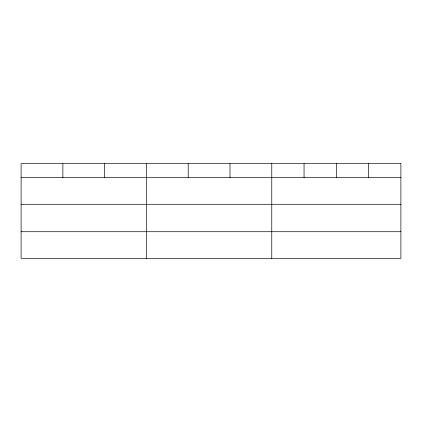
<?xml version="1.0" encoding="UTF-8"?>
<svg xmlns="http://www.w3.org/2000/svg" width="422" height="422" viewBox="0 0 422 422"><rect width="100%" height="100%" fill="white"/><g stroke="black" fill="none" stroke-linecap="round" stroke-linejoin="round"><path stroke-width="0.63" d="M21.1 177.657L400.9 177.657M21.1 204.285L400.9 204.285M21.1 231.72L400.9 231.72M368.617 163.657L368.617 177.657M336.334 163.657L336.334 177.657M304.051 163.657L304.051 177.657M271.768 163.657L271.768 258.343M229.99 163.657L229.99 177.657M188.212 163.657L188.212 177.657M146.434 163.657L146.434 258.343M104.656 163.657L104.656 177.657M62.878 163.657L62.878 177.657M400.9 163.657L21.1 163.657L21.1 258.343L400.9 258.343L400.9 163.657"/></g></svg>
